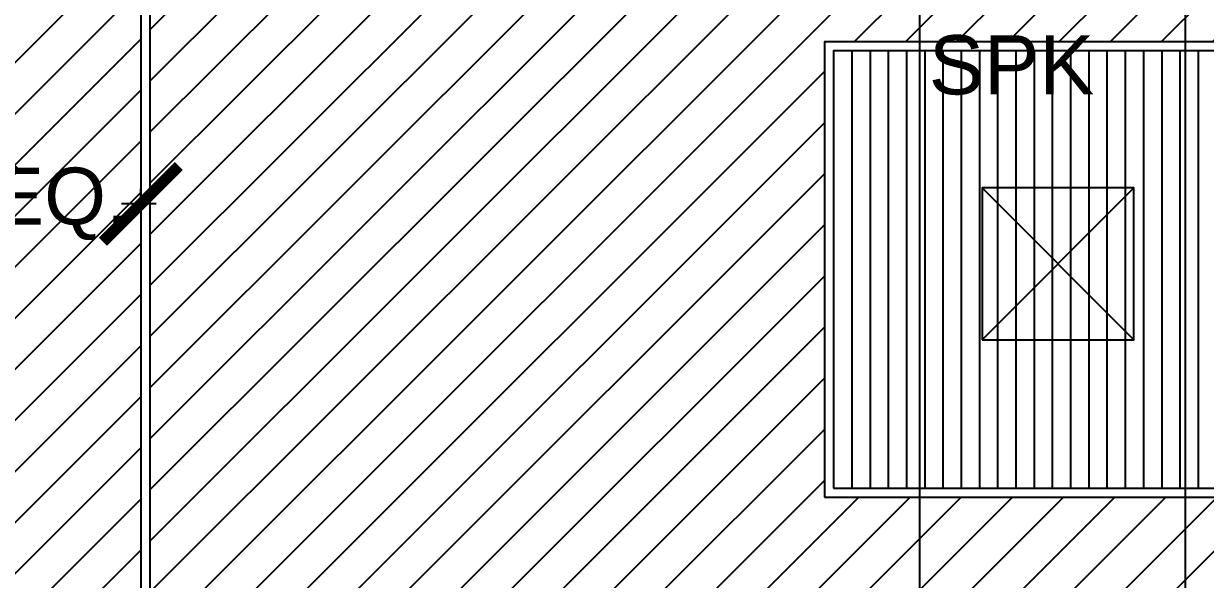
# Model space of a CAD drawing. Header units: millimetres. Extents: x -661525 to 498941, y 282148 to 1359693.
# Drawn here: x -235606 to -234050, y 672914 to 673646 of the extents above; entities that cross this region are included whole.
import ezdxf

# ---------------------------------------------------------------- set-up
doc = ezdxf.new("R2010")
doc.units = ezdxf.units.MM
doc.header["$LTSCALE"] = 2.5
doc.header["$PDMODE"] = 35
doc.header["$PDSIZE"] = 15
doc.layers.get('0').update_dxf_attribs({"linetype": 'CONTINUOUS'})
doc.layers.get('DEFPOINTS').update_dxf_attribs({"linetype": 'CONTINUOUS'})
for name, color, linetype in [('CEILING', 11, 'CONTINUOUS'), ('v-ex. duct', 30, 'CONTINUOUS'), ('v-grill', 3, 'CONTINUOUS')]:
    doc.layers.add(name, color=color, linetype=linetype)
doc.layers.add('VEMCPL-PA', color=4, linetype='CONTINUOUS', lineweight=35)
doc.styles.add('ARIAL', font='arial.ttf')
doc.styles.add('COMPLEX', font='complex.shx', dxfattribs={"width": 0.8})
doc.dimstyles.new('TICK100', dxfattribs={"dimtxt": 250, "dimasz": 200, "dimexe": 150, "dimexo": 10, "dimgap": 50, "dimtad": 0, "dimdec": 0, "dimrnd": 5, "dimzin": 1, "dimdsep": 46, "dimtxsty": 'COMPLEX', "dimblk1": 'ARCHTICK', "dimblk2": 'ARCHTICK', "dimsah": 1, "dimcen": 0.09375, "dimdle": 150, "dimclrd": 11, "dimclre": 11, "dimclrt": 7, "dimadec": 0, "dimazin": 0, "dimtfac": 1, "dimtdec": 0, "dimtofl": 0, "dimtmove": 0, "dimatfit": 3, "dimldrblk": 'OPEN90', "dimfxl": 1, "dimtolj": 1, "dimtzin": 1, "dimarcsym": 0})

# ---------------------------------------------------------------- blocks, each defined once
blk = doc.blocks.new('Speaker')
at = {"layer": 'VEMCPL-PA', "ltscale": 0.5}
h = blk.add_hatch(dxfattribs=at)
h.set_pattern_fill('HONEY', color=150, scale=45.61919999999999, angle=-360, style=0)
h.set_pattern_definition([(360, (-3673431.312266272, 155088.7579677839), (8.553600000000005, 4.938423240959985), [5.702400000000001, -11.4048]), (119.9999999999999, (-3673431.312266272, 155088.7579677839), (-8.553599981310832, 4.938423273330575), [5.702399999999852, -11.40479999999975]), (59.99999999999992, (-3673431.312266272, 155088.7579677839), (1.86891689952e-08, 9.876846514290559), [-11.40479999999998, 5.702399999999989])])
edge = h.paths.add_edge_path()
edge.add_arc((0, 0), 46.531584, 0, 360)
at = {"layer": 'VEMCPL-PA', "color": 150, "ltscale": 0.5}
for radius in [50.18112000000001, 46.531584]:
    blk.add_circle((0, 0), radius, dxfattribs=at)
at = {"layer": 'VEMCPL-PA', "color": 150, "insert": (-39.36844754195536, -62.01436019336452), "char_height": 30, "width": 296.0436802432214, "attachment_point": 1, "style": 'ARIAL'}
blk.add_mtext('SPK', dxfattribs=at)
blk = doc.blocks.new('_ARCHTICK')
at = {"color": 0, "linetype": 'ByBlock', "const_width": 0.15}
blk.add_lwpolyline([(-0.5, -0.5), (0.5, 0.5)], dxfattribs=at)
blk = doc.blocks.new('*D498')
at = {"layer": 'CEILING', "color": 8, "lineweight": -2}
for p, q in [((-235665.7338534619, 673408.6355267204), (-235665.7338534619, 673428.6355267204)), ((-235451.7338534702, 673408.6355267194), (-235451.7338534702, 673428.6355267204)), ((-235685.7338534619, 673408.6355267204), (-235640.258853466, 673408.6355267204)), ((-235431.7338534702, 673408.6355267204), (-235477.2088534661, 673408.6355267204))]:
    blk.add_line(p, q, dxfattribs=at)
at = {"layer": 'DEFPOINTS', "color": 0}
for p in [(-235665.7338534619, 673408.6355267204), (-235451.7338534702, 673408.6355267194), (-235451.7338534702, 673408.6355267204)]:
    blk.add_point(p, dxfattribs=at)
at = {"layer": 'CEILING', "color": 8, "lineweight": -2, "xscale": 100, "yscale": 100, "zscale": 100, "rotation": 180}
blk.add_blockref('_ARCHTICK', (-235665.7338534619, 673408.6355267204), dxfattribs=at)
at = {"layer": 'CEILING', "color": 8, "lineweight": -2, "xscale": 100, "yscale": 100, "zscale": 100}
blk.add_blockref('_ARCHTICK', (-235451.7338534702, 673408.6355267204), dxfattribs=at)
at = {"layer": 'CEILING', "color": 1, "insert": (-235558.7338534661, 673408.6355267204), "char_height": 75, "attachment_point": 5, "style": 'ARIAL'}
blk.add_mtext('\\A1;EQ.', dxfattribs=at)
blk = doc.blocks.new('GRILLE')
at = {"layer": 'v-grill'}
for p, q in [((-358830.840741275, 588604.858850546), (-358830.840741275, 588004.858850546)), ((-358805.840741275, 588604.858850546), (-358805.840741275, 588004.858850546)), ((-358780.840741275, 588604.858850546), (-358780.840741275, 588004.858850546)), ((-358755.840741275, 588604.858850546), (-358755.840741275, 588004.858850546)), ((-358730.840741275, 588604.858850546), (-358730.840741275, 588004.858850546)), ((-358705.840741275, 588604.858850546), (-358705.840741275, 588004.858850546)), ((-358680.840741275, 588604.858850546), (-358680.840741275, 588004.858850546)), ((-358655.840741275, 588604.858850546), (-358655.840741275, 588004.858850546)), ((-358630.840741275, 588604.858850546), (-358630.840741275, 588004.858850546)), ((-358605.840741275, 588604.858850546), (-358605.840741275, 588004.858850546)), ((-358580.840741275, 588604.858850546), (-358580.840741275, 588004.858850546)), ((-358555.840741275, 588604.858850546), (-358555.840741275, 588004.858850546)), ((-358530.840741275, 588604.858850546), (-358530.840741275, 588004.858850546)), ((-358505.840741275, 588604.858850546), (-358505.840741275, 588004.858850546)), ((-358480.840741275, 588604.858850546), (-358480.840741275, 588004.858850546)), ((-358455.840741275, 588604.858850546), (-358455.840741275, 588004.858850546)), ((-358430.840741275, 588604.858850546), (-358430.840741275, 588004.858850546)), ((-358405.840741275, 588604.858850546), (-358405.840741275, 588004.858850546)), ((-358380.840741275, 588604.858850546), (-358380.840741275, 588004.858850546)), ((-358355.840741275, 588604.858850546), (-358355.840741275, 588004.858850546)), ((-358330.840741275, 588604.858850546), (-358330.840741275, 588004.858850546)), ((-358305.840741275, 588604.858850546), (-358305.840741275, 588004.858850546)), ((-358280.840741275, 588604.858850546), (-358280.840741275, 588004.858850546))]:
    blk.add_line(p, q, dxfattribs=at)
for points in [[(-358868.340741275, 587992.358850546), (-358243.340741275, 587992.358850546), (-358243.340741275, 588617.358850546), (-358868.340741275, 588617.358850546)], [(-358855.840741275, 588004.858850546), (-358255.840741275, 588004.858850546), (-358255.840741275, 588604.858850546), (-358855.840741275, 588604.858850546)]]:
    blk.add_lwpolyline(points, close=True, dxfattribs=at)

msp = doc.modelspace()

# ---------------------------------------------------------------- hatches: boundary and pattern name
at = {"layer": 'CEILING', "true_color": 0xd6ed82, "transparency": 33554687}
h = msp.add_hatch(dxfattribs=at)
h.set_pattern_fill('ANSI31', color=61, scale=15)
h.set_pattern_definition([(45, (-585758.7338534588, 1262137.267023326), (-33.67596045400932, 33.67596045400933), [])])
h.paths.add_polyline_path([(-234251.7338534625, 674647.1650035984), (-235439.7338534663, 674647.1650035984), (-235439.7338534683, 674197.1650035984), (-234351.7338534645, 674197.1650035984, -0.4142135623744009), (-234251.7338534641, 674297.1650035984)])
h.paths.add_polyline_path([(-233051.7338534645, 674647.1650035984), (-234251.7338534625, 674647.1650035984), (-234251.7338534641, 674297.1650035984, -0.4142135623717892), (-234151.7338534645, 674197.1650035984), (-233051.7338534666, 674197.1650035984)])
h.paths.add_polyline_path([(-234551.7338534683, 673622.1650035976), (-234251.7338534672, 673622.1650035976), (-234251.7338534666, 673744.2075016816), (-235274.1614562859, 673744.2075016816), (-235274.1614562859, 674080.7105465747), (-234251.7338534651, 674080.7105465747), (-234251.733853465, 674097.1650035984, -0.4142135623717378), (-234351.7338534645, 674197.1650035984), (-235439.7338534683, 674197.1650035984), (-235439.7338534762, 672447.1650036073), (-234351.7338534725, 672447.1650036023, -0.4142135623730295), (-234251.733853472, 672547.1650036018), (-234251.7338534699, 673022.1650035976), (-234551.7338534683, 673022.1650035976)])
h.paths.add_polyline_path([(-233051.7338534666, 674197.1650035984), (-234151.7338534645, 674197.1650035984, -0.4142135623730951), (-234251.7338534645, 674097.1650035984), (-233301.0079441363, 674080.7105465747), (-233301.0079441363, 673744.2075016816), (-234251.7338534666, 673744.2075016816), (-234251.7338534672, 673622.1650035976), (-233951.7338534683, 673622.1650035976), (-233951.7338534683, 673022.1650035976), (-234251.7338534699, 673022.1650035976), (-234251.733853472, 672547.1650036018, -0.4142135623729989), (-234151.7338534725, 672447.1650036013), (-233616.8519681688, 672447.1650035989, -0.9999999999999992), (-233466.6157654842, 672447.1650035982), (-233051.7338534745, 672447.1650035963)])
h.paths.add_polyline_path([(-234251.733853473, 672347.1650036018, -0.4142135623732113), (-234351.7338534725, 672447.1650036023), (-235439.7338534762, 672447.1650036073), (-235439.7338534783, 671997.1650036074), (-234251.7338534746, 671997.1650036019)])
h.paths.add_polyline_path([(-233051.7338534745, 672447.1650035963), (-233466.6157654842, 672447.1650035982, -1.000000000000001), (-233616.8519681688, 672447.1650035989), (-234151.7338534725, 672447.1650036013, -0.4142135623731391), (-234251.733853473, 672347.1650036018), (-234251.7338534746, 671997.1650036019), (-233051.7338534765, 671997.1650035963)])
h.paths.add_polyline_path([(-235451.7338534663, 675921.1500155937), (-236427.7338534574, 675921.1500155937), (-236427.7338534575, 675759.1500154865), (-236514.7338534587, 675759.1500154865), (-236514.7338534587, 675516.6824437111, -0.2648471280309205), (-236465.7338534619, 675430.6650036209), (-235451.7338534663, 675430.6650036209)], flags=0)
h.paths.add_polyline_path([(-236514.7338534587, 675759.1500154865), (-236565.7338534619, 675759.1500154865), (-236565.7338534619, 675530.6650036209, -0.1346003369179824), (-236514.7338534587, 675516.6824437111)])
h.paths.add_polyline_path([(-236514.7338534587, 675344.6475635307, -0.1346003369179884), (-236565.7338534619, 675330.6650036209), (-236565.7338534619, 674847.1650036457), (-236514.7338534587, 674847.1650036457)])
h.paths.add_polyline_path([(-235451.7338534663, 675921.1500155937), (-236427.7338534574, 675921.1500155937), (-236427.7338534575, 675759.1500154865), (-236514.7338534587, 675759.1500154865), (-236514.7338534587, 675516.6824437111, -0.2648471280309204), (-236465.7338534619, 675430.6650036209), (-235451.7338534663, 675430.6650036209)], flags=17)
h.paths.add_polyline_path([(-237051.7338534575, 676016.1650035987), (-237053.7715695754, 676022.1649825817), (-240427.7338534583, 676022.1649825817), (-240427.7338534583, 675921.1500155937), (-237051.7338534569, 675921.1500155937)])
h.paths.add_polyline_path([(-235756.1013784725, 676022.1650035982), (-236427.7338534574, 676022.1650035986), (-236427.7338534574, 675921.1500155937), (-235756.1013784725, 675921.1500155937)])
h.paths.add_polyline_path([(-235451.7338534663, 676022.1650035981), (-235756.1013784725, 676022.1650035982), (-235756.1013784725, 675921.1500155937), (-235451.7338534663, 675921.1500155937)])
h.paths.add_polyline_path([(-235451.7338534663, 675921.1500155937), (-235756.1013784725, 675921.1500155937), (-236427.7338534574, 675921.1500155937), (-236427.7338534575, 675759.1500154865), (-236514.7338534587, 675759.1500154865), (-236514.7338534587, 675516.6824437111, -0.2648471280309632), (-236465.7338534619, 675430.6650036209), (-235451.7338534663, 675430.6650036209)], flags=17)
h.paths.add_polyline_path([(-243765.7338534619, 675330.6650036209, -0.4142135623733992), (-243865.7338534619, 675430.665003621), (-244514.7338534588, 675430.665003621), (-244514.7338534588, 674847.1650036457), (-244065.7338534619, 674847.1650036457), (-243765.7338534619, 674847.1650036457)])
h.paths.add_polyline_path([(-244514.7338534588, 675430.665003621), (-244879.3055911033, 675430.665003621), (-244879.7338534575, 671997.1650036513), (-244514.7338534588, 671997.1650036495), (-244514.7338534588, 672447.1650036457), (-244665.7338534619, 672447.1650036457), (-244665.7338534619, 673047.1650036457), (-244665.7338534619, 673647.1650036457), (-244665.7338534619, 674247.1650036457), (-244665.7338534619, 674847.1650036457), (-244514.7338534588, 674847.1650036457)])
h.paths.add_polyline_path([(-244514.7338534588, 675752.1194770109), (-244879.2654902378, 675752.1649452436), (-244879.3055911033, 675430.665003621), (-244514.7338534588, 675430.665003621)])
h.paths.add_polyline_path([(-243765.7338534619, 675921.1500155937), (-244427.7782684382, 675921.1500155937), (-244427.7782684382, 675752.1650036628), (-244427.7782684382, 675752.1086309927), (-244514.7338534588, 675752.1194770109), (-244514.7338534588, 675430.665003621), (-243865.7338534619, 675430.665003621, -0.4142135623727906), (-243765.7338534619, 675530.6650036209)])
h.paths.add_polyline_path([(-241669.7338534568, 676014.1650035962), (-243765.7338534619, 676014.1650035962), (-243765.7338534619, 675921.1500155937), (-241669.7338534568, 675921.1500155937)])
h.paths.add_polyline_path([(-243765.7338534619, 676014.1650035962), (-244427.7782684382, 676014.1650035962), (-244427.7782684382, 675921.1500155937), (-243765.7338534619, 675921.1500155937)])
h.paths.add_polyline_path([(-241365.7338534619, 675892.1650036006), (-241669.7338534568, 675892.1650036006), (-243765.7338534619, 675914.0973448056), (-243765.7338534619, 675530.6650036209, -0.4142135623727979), (-243665.7338534619, 675430.665003621), (-242574.2459442678, 675430.665003621, -1), (-242424.2459442678, 675430.665003621), (-241465.7338534619, 675430.665003621, -0.4142135623728775), (-241365.7338534619, 675530.6650036209)])
h.paths.add_polyline_path([(-241365.7338534619, 675330.6650036209, -0.4142135623733126), (-241465.7338534619, 675430.665003621), (-242424.2459442678, 675430.665003621, -1), (-242574.2459442678, 675430.665003621), (-243665.7338534619, 675430.665003621, -0.4142135623733921), (-243765.7338534619, 675330.6650036209), (-243765.7338534619, 674847.1650036457), (-243465.7338534619, 674847.1650036457), (-242865.7338534619, 674847.1650036457), (-242265.7338534619, 674847.1650036457), (-241665.7338534619, 674847.1650036457), (-241365.7338534619, 674847.1650036457)])
h.paths.add_polyline_path([(-240514.7338534587, 675430.665003621), (-240964.7338534587, 675430.665003621), (-240964.7338534587, 674847.1650036457), (-240514.7338534587, 674847.1650036457)])
h.paths.add_polyline_path([(-241052.4855402149, 675760.1650036629), (-241052.4855402149, 675892.1650036006), (-241365.7338534619, 675892.1650036006), (-241365.7338534619, 675530.6650036209, -0.4142135623728848), (-241265.7338534619, 675430.665003621), (-241123.030859408, 675430.665003621, -1), (-240973.030859408, 675430.6650036217), (-240965.0015383966, 675760.1650036629)])
h.paths.add_polyline_path([(-240964.7338534587, 675430.665003621), (-240973.030859408, 675430.665003621, -1), (-241123.030859408, 675430.665003621), (-241265.7338534619, 675430.665003621, -0.4142135623733053), (-241365.7338534619, 675330.6650036209), (-241365.7338534619, 674847.1650036457), (-241065.7338534619, 674847.1650036457), (-240964.7338534587, 674847.1650036457)])
h.paths.add_polyline_path([(-240514.7338534587, 675760.1650036629), (-240964.7338534587, 675760.1650036629), (-240964.7338534587, 675430.665003621), (-240514.7338534587, 675430.665003621)])
h.paths.add_polyline_path([(-238965.7338534619, 675921.1500155937), (-240427.7338534583, 675921.1500155937), (-240427.7338534583, 675760.1650036629), (-240514.7338534587, 675760.1650036629), (-240514.7338534587, 675430.665003621), (-239953.0596784418, 675430.6650036209, -1), (-239803.0596784418, 675430.6650036209), (-239065.7338534619, 675430.6650036209, -0.4142135623729644), (-238965.7338534619, 675530.6650036209)])
h.paths.add_polyline_path([(-238965.7338534619, 675330.6650036209, -0.4142135623732258), (-239065.7338534619, 675430.6650036209), (-239803.0596784418, 675430.6650036209, -1), (-239953.0596784418, 675430.6650036209), (-240514.7338534587, 675430.665003621), (-240514.7338534587, 674847.1650036457), (-240465.7338534619, 674847.1650036457), (-239865.7338534619, 674847.1650036457), (-239265.7338534619, 674847.1650036457), (-238965.7338534619, 674847.1650036457)])
h.paths.add_polyline_path([(-236964.7338534587, 675218.5388815998), (-238712.4888663309, 675218.5388815998), (-238712.4888663309, 675430.6650036209), (-238865.7338534619, 675430.6650036209, -0.4142135623732186), (-238965.7338534619, 675330.6650036209), (-238965.7338534619, 674847.1650036457), (-238665.7338534619, 674847.1650036457), (-238065.7338534619, 674847.1650036457), (-237465.7338534619, 674847.1650036457), (-236964.7338534587, 674847.1650036457)])
h.paths.add_polyline_path([(-236964.7338534587, 675759.1500154865), (-237051.733853456, 675759.1500154865), (-237051.7338534569, 675921.1500155937), (-238965.7338534619, 675921.1500155937), (-238965.7338534619, 675530.6650036209, -0.4142135623729716), (-238865.7338534619, 675430.6650036209), (-238712.4888663309, 675430.6650036209), (-238712.4888663309, 675555.0419264928), (-236964.7338534587, 675555.0419264928)])
h.paths.add_polyline_path([(-236565.7338534619, 675759.1500154865), (-236964.7338534587, 675759.1500154865), (-236964.7338534587, 675555.0419264928), (-236739.3353541814, 675555.0419264928), (-236739.3353541814, 675430.6650036209), (-236665.7338534619, 675430.6650036209, -0.414213562373051), (-236565.7338534619, 675530.6650036209)])
h.paths.add_polyline_path([(-236565.7338534619, 675330.6650036209, -0.4142135623731363), (-236665.7338534619, 675430.6650036209), (-236739.3353541814, 675430.6650036209), (-236739.3353541814, 675218.5388815998), (-236964.7338534587, 675218.5388815998), (-236964.7338534587, 674847.1650036457), (-236865.7338534619, 674847.1650036457), (-236565.7338534619, 674847.1650036457)])
h.paths.add_polyline_path([(-240964.7338534586, 672447.1650036457), (-241065.7338534619, 672447.1650036457), (-241665.7338534619, 672447.1650036457), (-242265.7338534619, 672447.1650036457), (-242865.7338534619, 672447.1650036457), (-243465.7338534619, 672447.1650036457), (-244065.7338534619, 672447.1650036457), (-244514.7338534588, 672447.1650036457), (-244514.7338534588, 671997.1650036492), (-243879.7338534575, 671997.1650036457), (-242103.7338668309, 671997.1650036457), (-240964.7338534586, 671997.1650036395)])
edge = h.paths.add_edge_path(flags=16)
edge.add_line((-241405.7235707734, 672231.6881751054), (-241405.7235707734, 672238.9962269433))
edge.add_ellipse((-241459.783537866, 672222.9246115513), major_axis=(-51.35711140692001, 4.057190380990505e-06), ratio=0.9999979734445607, start_angle=0, end_angle=360)
edge.add_ellipse((-241459.783537866, 672222.9246115513), major_axis=(-52.67396041733468, 1.537369098514322e-05), ratio=0.9999979734460623, start_angle=170.4229502804345, end_angle=189.5770831649122, ccw=False)
edge.add_line((-241406.3754451848, 672231.6881751054), (-241405.7235707734, 672231.6881751054))
h.paths.add_polyline_path([(-241644.0790686414, 672288.7669286397), (-241512.4574982834, 672288.7669286397), (-241512.4574982834, 672320.7429064952), (-241407.1095774487, 672320.7429064952), (-241407.1095774487, 672231.6881751054), (-241403.0506637993, 672218.4495834659), (-241396.5906763288, 672218.4495834659), (-241418.2812330558, 672239.7059006452), (-241407.1095774487, 672239.7059006452), (-241407.1095774487, 672320.7429064952), (-241512.4574982834, 672320.7429064952), (-241512.4574982834, 672288.7669286397), (-241512.394167598, 672288.7669286397), (-241459.783537866, 672275.598465222), (-241512.394167598, 672275.598465222), (-241512.394167598, 672157.082294463), (-241644.0790686414, 672157.082294463)], flags=16)
h.paths.add_polyline_path([(-241641.4294796569, 672248.4695966515), (-241632.2965852123, 672248.4695966515), (-241632.2965852123, 672197.3796264512), (-241641.4294796569, 672197.3796264512)], flags=0)
h.paths.add_polyline_path([(-241521.1054221521, 672170.2507578806), (-241521.1054221521, 672282.3150828113), (-241516.9147338337, 672282.3150828113), (-241516.9147338337, 672163.5341402914), (-241521.1054221521, 672163.5341402914)], flags=0)
h.paths.add_polyline_path([(-240964.7338534586, 672447.1650036457), (-240964.7338534586, 671997.1650036323), (-240514.7338534587, 671997.1650036302), (-240514.7338534587, 672447.1650036457)])
h.paths.add_polyline_path([(-240605.1095640803, 672318.4792085452), (-240605.1095640803, 672229.4244771553), (-240603.7235574051, 672229.4244771553), (-240603.7235574051, 672246.2058987014)], flags=16)
h.paths.add_polyline_path([(-240842.079055273, 672286.5032306897), (-240710.3941542297, 672286.5032306897), (-240657.7835244976, 672273.334767272), (-240710.3941542297, 672273.334767272), (-240710.3941542297, 672154.8185965129), (-240842.079055273, 672154.8185965129)], flags=16)
h.paths.add_polyline_path([(-240719.1054087838, 672280.0513848612), (-240710.457484915, 672318.4792085452), (-240710.457484915, 672273.334767272), (-240714.9147204653, 672273.334767272), (-240714.9147204653, 672161.2704423413), (-240719.1054087838, 672161.2704423413), (-240776.2366047513, 672167.9870599306), (-240719.1054087838, 672167.9870599306)], flags=16)
h.paths.add_polyline_path([(-240839.4294662885, 672246.2058987014), (-240830.2965718439, 672246.2058987014), (-240830.2965718439, 672195.1159285011), (-240839.4294662885, 672195.1159285011)], flags=0)
h.paths.add_polyline_path([(-240594.5906629604, 672246.2058987014), (-240594.5906629604, 672237.4422026952), (-240603.7235574051, 672237.4422026952), (-240603.7235574051, 672246.2058987014)], flags=16)
h.paths.add_polyline_path([(-236964.7338534586, 672447.1650036457), (-237465.7338534619, 672447.1650036457), (-238065.7338534619, 672447.1650036457), (-238665.7338534619, 672447.1650036457), (-239265.7338534619, 672447.1650036457), (-239865.7338534619, 672447.1650036457), (-240465.7338534619, 672447.1650036457), (-240514.7338534587, 672447.1650036457), (-240514.7338534587, 671997.1650036302), (-236964.7338534586, 671997.1650036142)])
h.paths.add_polyline_path([(-239622.4888663309, 672401.4791789202), (-237649.3353541814, 672401.4791789202), (-237649.3353541814, 672064.9761340271), (-239622.4888663309, 672064.9761340271)], flags=16)
h.paths.add_polyline_path([(-236514.7338534586, 672447.1650036457), (-236865.7338534619, 672447.1650036457), (-236964.7338534586, 672447.1650036457), (-236964.7338534586, 671997.1650036145), (-236514.7338534586, 671997.1650036124)])
h.paths.add_polyline_path([(-235451.7338534663, 674647.1650035984), (-235451.7338534663, 675430.6650036209), (-236465.7338534619, 675430.6650036209, -0.2648471280309805), (-236514.7338534587, 675344.6475635307), (-236514.7338534587, 674847.1650036457), (-236265.7338534619, 674847.1650036457), (-235665.7338534619, 674847.1650036457), (-235665.7338534619, 674247.1650036457), (-235665.7338534619, 673647.1650036457), (-235665.7338534619, 673047.1650036457), (-235665.7338534619, 672447.1650036457), (-236265.7338534619, 672447.1650036457), (-236514.7338534586, 672447.1650036457), (-236514.7338534586, 671997.1650036124), (-235451.7338534783, 671997.1650036075)])
h.paths.add_polyline_path([(-244881.3201426821, 673333.0983507314), (-244663.3290103492, 673333.0983507314), (-244663.3290103492, 673487.6515567342), (-244881.3201426821, 673487.6515567342)], flags=9)
h.paths.add_polyline_path([(-243109.7363449186, 675377.0753037573), (-243109.7363449186, 675484.4593419565), (-243264.2895509213, 675484.4593419565), (-243264.2895509213, 675377.0753037573)], flags=9)
h.paths.add_polyline_path([(-241212.2768158621, 675197.7134347592), (-241212.2768158621, 675410.0258494931), (-241366.8300218649, 675410.0258494931), (-241366.8300218649, 675197.7134347592)], flags=9)
h.paths.add_polyline_path([(-243110.3758401437, 672117.8505425269), (-243110.3758401437, 672330.1629572609), (-243264.9290461465, 672330.1629572609), (-243264.9290461465, 672117.8505425269)], flags=24)
h.paths.add_polyline_path([(-239592.1406346872, 672049.5776704162), (-237655.7831994893, 672049.5776704162), (-237655.7831994893, 672455.193859593), (-239592.1406346872, 672455.193859593)], flags=9)
h.paths.add_polyline_path([(-235667.3201426884, 673333.0983507314), (-235449.3290103555, 673333.0983507314), (-235449.3290103555, 673487.6515567342), (-235667.3201426884, 673487.6515567342)], flags=9)
h.paths.add_polyline_path([(-233700.8223793134, 674317.8505424797), (-233700.8223793134, 674530.1629572136), (-233855.3755853161, 674530.1629572136), (-233855.3755853161, 674317.8505424797)], flags=24)
h.paths.add_polyline_path([(-234954.3201426957, 672652.6543152585), (-234736.3290103628, 672652.6543152585), (-234736.3290103628, 672807.2075212613), (-234954.3201426957, 672807.2075212613)], flags=24)
h.paths.add_polyline_path([(-233700.1828840882, 673268.5753037358), (-233700.1828840882, 673375.959341935), (-233854.7360900909, 673375.959341935), (-233854.7360900909, 673268.5753037358)], flags=24)
h.paths.add_polyline_path([(-233760.3201426874, 672652.6543152585), (-233542.3290103545, 672652.6543152585), (-233542.3290103545, 672807.2075212613), (-233760.3201426874, 672807.2075212613)], flags=24)
h.paths.add_polyline_path([(-233700.8223793134, 672117.8505424818), (-233700.8223793134, 672330.1629572157), (-233855.3755853161, 672330.1629572157), (-233855.3755853161, 672117.8505424818)], flags=24)

# ---------------------------------------------------------------- linework, layer by layer
at = {"layer": 'CEILING'}
for p, q in [((-235451.7338534663, 674647.1650035984), (-235451.7338534783, 671997.1650036072)), ((-235439.7338534663, 674647.1650035984), (-235439.7338534783, 671997.1650036072))]:
    msp.add_line(p, q, dxfattribs=at)
at = {"layer": 'v-ex. duct'}
for p, q in [((-234426.7338534716, 675629.2718006368), (-234426.7338534663, 672599.1949797374)), ((-234076.7338534716, 675629.2718006368), (-234076.7338534667, 672599.1949797382)), ((-234344.2183107548, 673429.6805463107), (-234144.2183107555, 673229.6805463107)), ((-234144.2183107548, 673429.6805463107), (-234344.2183107555, 673229.6805463107))]:
    msp.add_line(p, q, dxfattribs=at)
msp.add_lwpolyline([(-234344.2183107548, 673229.6805463107), (-234144.2183107548, 673229.6805463107), (-234144.2183107548, 673429.6805463107), (-234344.2183107548, 673429.6805463107)], close=True, dxfattribs=at)

# ---------------------------------------------------------------- block references
at = {"layer": 'v-grill', "xscale": 0.96, "yscale": 0.96, "zscale": 0.96}
msp.add_blockref('GRILLE', (109961.8732581557, 108549.5005070735), dxfattribs=at)
at = {"layer": 'VEMCPL-PA', "color": 1, "xscale": 2.600000000093132, "yscale": 2.600000000093132, "zscale": 2.600000000093132}
msp.add_blockref('Speaker', (-234312.0646122175, 673792.1582945774), dxfattribs=at)

# ---------------------------------------------------------------- dimensions: what is measured, and where the dimension line sits
at = {"layer": 'CEILING'}
dim = msp.add_linear_dim(base=(-235451.7338534702, 673408.6355267204), p1=(-235665.7338534619, 673408.6355267204), p2=(-235451.7338534702, 673408.6355267194), text='EQ.', dimstyle='TICK100', override={"dimtxt": 75, "dimasz": 100, "dimexe": 20, "dimexo": 0, "dimgap": 0, "dimrnd": 0, "dimtxsty": 'ARIAL', "dimdle": 20, "dimclrd": 8, "dimclre": 8, "dimclrt": 1, "dimtmove": 1}, dxfattribs=at)
dim.commit()
dim.dimension.update_dxf_attribs({"geometry": '*D498', "text_midpoint": (-235558.7338534661, 673408.6355267204)})

doc.saveas('drawing.dxf')
